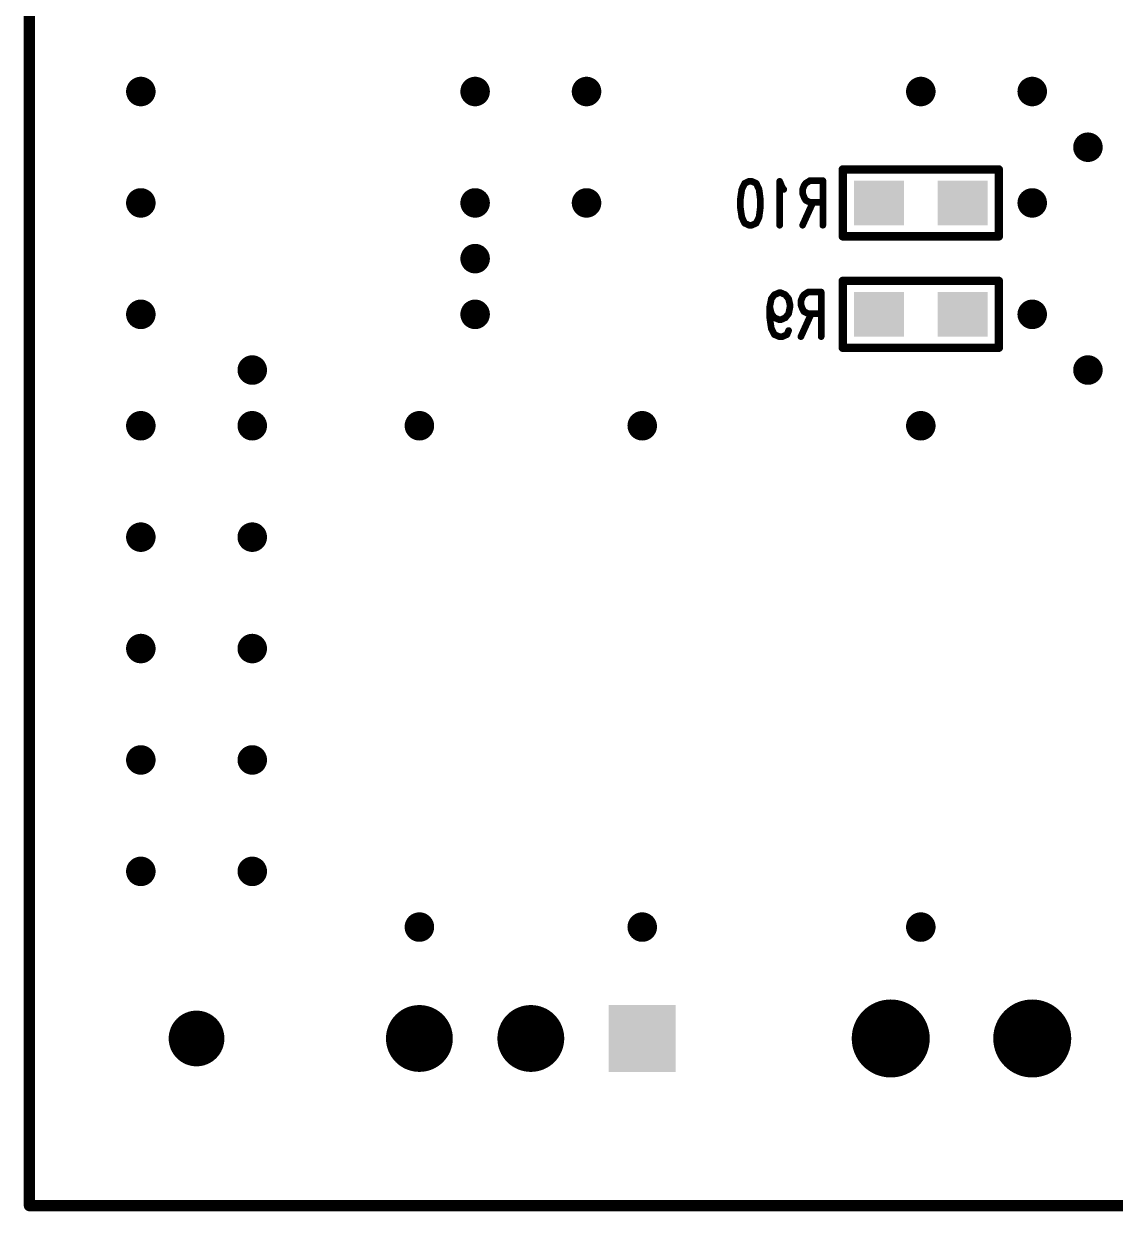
# Model space of a CAD drawing. Extents: x -0.1 to 57.1, y -0.1 to 42.5.
# Drawn here: x -0.1 to 19.49, y -0.1 to 21.22 of the extents above; entities that cross this region are included whole.
import ezdxf

# ---------------------------------------------------------------- set-up
doc = ezdxf.new("R2010")
doc.units = 0
doc.header["$MEASUREMENT"] = 0
doc.layers.get('0').update_dxf_attribs({"linetype": 'CONTINUOUS'})
doc.layers.add('03_ASSY2_GBR', color=2, linetype='CONTINUOUS')

# ---------------------------------------------------------------- blocks, each defined once
blk = doc.blocks.new('ROUND_18')
at = {"const_width": 0.7}
blk.add_lwpolyline([(-0.35, 0, 1), (0.35, 0, 1)], format="xyb", close=True, dxfattribs=at)
blk = doc.blocks.new('ROUND_131')
at = {"const_width": 0.6}
blk.add_lwpolyline([(-0.3, 0, 1), (0.3, 0, 1)], format="xyb", close=True, dxfattribs=at)
blk = doc.blocks.new('SQUARE_132')
blk.add_solid([(0.6, 0.6), (0.6, -0.6), (-0.6, 0.6), (-0.6, -0.6)])
blk = doc.blocks.new('RECTANGLE_139')
blk.add_solid([(0.45, 0.4), (0.45, -0.4), (-0.45, 0.4), (-0.45, -0.4)])
blk = doc.blocks.new('ROUND_181')
at = {"const_width": 0.5}
blk.add_lwpolyline([(-0.25, 0, 1), (0.25, 0, 1)], format="xyb", close=True, dxfattribs=at)
blk = doc.blocks.new('ROUND_182')
at = {"const_width": 0.265}
blk.add_lwpolyline([(-0.1325, 0, 1), (0.1325, 0, 1)], format="xyb", close=True, dxfattribs=at)
blk = doc.blocks.new('ROUND_1')
at = {"const_width": 0.1016}
blk.add_lwpolyline([(-0.0508, 0, 1), (0.0508, 0, 1)], format="xyb", close=True, dxfattribs=at)
blk = doc.blocks.new('ROUND_4')
at = {"const_width": 0.06}
blk.add_lwpolyline([(-0.03, 0, 1), (0.03, 0, 1)], format="xyb", close=True, dxfattribs=at)
blk = doc.blocks.new('ROUND_3')
at = {"const_width": 0.0762}
blk.add_lwpolyline([(-0.0381, 0, 1), (0.0381, 0, 1)], format="xyb", close=True, dxfattribs=at)

msp = doc.modelspace()

# ---------------------------------------------------------------- linework, layer by layer
at = {"layer": '03_ASSY2_GBR'}
for points, const_width in [([(0, 35), (0, 0)], 0.2032), ([(17.4, 18.6), (14.6, 18.6)], 0.1524), ([(14.6, 18.6), (14.6, 17.4)], 0.1524), ([(17.4, 17.4), (17.4, 18.6)], 0.1524), ([(12.787, 18.242), (12.838, 18.352)], 0.12), ([(12.838, 18.352), (12.915, 18.388)], 0.12), ([(12.915, 18.388), (12.965, 18.388)], 0.12), ([(12.965, 18.388), (13.046, 18.352)], 0.12), ([(13.046, 18.352), (13.097, 18.242)], 0.12), ([(13.511, 18.279), (13.467, 18.388)], 0.12), ([(13.467, 18.388), (13.467, 17.6)], 0.12), ([(13.54, 18.242), (13.511, 18.279)], 0.12), ([(13.907, 18.315), (13.878, 18.242)], 0.12), ([(13.933, 18.352), (13.907, 18.315)], 0.12), ([(14.009, 18.4), (13.933, 18.352)], 0.12), ([(14.242, 18.4), (14.009, 18.4)], 0.12), ([(14.242, 17.6), (14.242, 18.4)], 0.12), ([(12.758, 18.048), (12.787, 18.242)], 0.12), ([(13.097, 18.242), (13.122, 18.048)], 0.12), ([(13.878, 18.242), (13.878, 18.17)], 0.12), ([(13.878, 18.17), (13.907, 18.097)], 0.12), ([(13.907, 18.097), (13.933, 18.048)], 0.12), ([(12.758, 17.939), (12.758, 18.048)], 0.12), ([(12.787, 17.745), (12.758, 17.939)], 0.12), ([(13.122, 17.939), (13.097, 17.745)], 0.12), ([(13.122, 18.048), (13.122, 17.939)], 0.12), ([(14.064, 18.012), (13.878, 17.6)], 0.12), ([(13.933, 18.048), (14.009, 18.012)], 0.12), ([(14.009, 18.012), (14.242, 18.012)], 0.12), ([(12.838, 17.636), (12.787, 17.745)], 0.12), ([(12.915, 17.6), (12.838, 17.636)], 0.12), ([(13.046, 17.636), (12.965, 17.6)], 0.12), ([(13.097, 17.745), (13.046, 17.636)], 0.12), ([(12.965, 17.6), (12.915, 17.6)], 0.12), ([(14.6, 17.4), (17.4, 17.4)], 0.1524), ([(17.4, 16.6), (14.6, 16.6)], 0.1524), ([(14.6, 16.6), (14.6, 15.4)], 0.1524), ([(17.4, 15.4), (17.4, 16.6)], 0.1524), ([(13.459, 16.388), (13.372, 16.352)], 0.12), ([(13.485, 16.388), (13.459, 16.388)], 0.12), ([(13.568, 16.352), (13.485, 16.388)], 0.12), ([(13.979, 16.4), (13.903, 16.352)], 0.12), ([(14.212, 16.4), (13.979, 16.4)], 0.12), ([(14.212, 15.6), (14.212, 16.4)], 0.12), ([(13.317, 16.279), (13.288, 16.133)], 0.12), ([(13.372, 16.352), (13.317, 16.279)], 0.12), ([(13.627, 16.279), (13.568, 16.352)], 0.12), ([(13.652, 16.17), (13.627, 16.279)], 0.12), ([(13.652, 16.133), (13.652, 16.17)], 0.12), ([(13.877, 16.315), (13.848, 16.242)], 0.12), ([(13.848, 16.242), (13.848, 16.17)], 0.12), ([(13.848, 16.17), (13.877, 16.097)], 0.12), ([(13.903, 16.352), (13.877, 16.315)], 0.12), ([(13.288, 16.133), (13.317, 16.012)], 0.12), ([(13.288, 16.133), (13.288, 15.939)], 0.12), ([(13.288, 15.939), (13.317, 15.745)], 0.12), ([(13.317, 16.012), (13.372, 15.939)], 0.12), ([(13.372, 15.939), (13.459, 15.903)], 0.12), ([(13.485, 15.903), (13.568, 15.939)], 0.12), ([(13.568, 15.939), (13.627, 16.012)], 0.12), ([(13.627, 16.012), (13.652, 16.133)], 0.12), ([(14.034, 16.012), (13.848, 15.6)], 0.12), ([(13.877, 16.097), (13.903, 16.048)], 0.12), ([(13.903, 16.048), (13.979, 16.012)], 0.12), ([(13.979, 16.012), (14.212, 16.012)], 0.12), ([(13.317, 15.745), (13.372, 15.636)], 0.12), ([(13.459, 15.903), (13.485, 15.903)], 0.12), ([(13.372, 15.636), (13.459, 15.6)], 0.12), ([(13.459, 15.6), (13.514, 15.6)], 0.12), ([(13.514, 15.6), (13.597, 15.636)], 0.12), ([(13.597, 15.636), (13.627, 15.709)], 0.12), ([(14.6, 15.4), (17.4, 15.4)], 0.1524), ([(0, 0), (57, 0)], 0.2032)]:
    msp.add_lwpolyline(points, dxfattribs=dict(at, const_width=const_width))

# ---------------------------------------------------------------- block references
for name, p in [('ROUND_182', (2, 20)), ('ROUND_182', (8, 20)), ('ROUND_182', (10, 20)), ('ROUND_182', (16, 20)), ('ROUND_182', (18, 20)), ('ROUND_182', (19, 19)), ('ROUND_3', (14.6, 18.6)), ('ROUND_3', (14.6, 18.6)), ('ROUND_3', (17.4, 18.6)), ('ROUND_4', (12.838, 18.352)), ('ROUND_4', (12.915, 18.388)), ('ROUND_4', (12.965, 18.388)), ('ROUND_4', (12.965, 18.388)), ('ROUND_4', (13.046, 18.352)), ('ROUND_4', (13.467, 18.388)), ('ROUND_4', (13.511, 18.279)), ('ROUND_4', (13.907, 18.315)), ('ROUND_4', (13.933, 18.352)), ('ROUND_4', (14.009, 18.4)), ('ROUND_4', (14.242, 18.4)), ('RECTANGLE_139', (15.25, 18)), ('RECTANGLE_139', (16.75, 18)), ('ROUND_182', (2, 18)), ('ROUND_182', (8, 18)), ('ROUND_182', (10, 18)), ('ROUND_4', (12.787, 18.242)), ('ROUND_4', (13.097, 18.242)), ('ROUND_4', (13.54, 18.242)), ('ROUND_4', (13.878, 18.242)), ('ROUND_4', (13.878, 18.17)), ('ROUND_4', (13.907, 18.097)), ('ROUND_182', (18, 18)), ('ROUND_4', (12.758, 18.048)), ('ROUND_4', (12.758, 17.939)), ('ROUND_4', (13.122, 18.048)), ('ROUND_4', (13.122, 17.939)), ('ROUND_4', (13.933, 18.048)), ('ROUND_4', (14.009, 18.012)), ('ROUND_4', (14.064, 18.012)), ('ROUND_4', (14.242, 18.012)), ('ROUND_4', (12.787, 17.745)), ('ROUND_4', (12.838, 17.636)), ('ROUND_4', (13.046, 17.636)), ('ROUND_4', (13.097, 17.745)), ('ROUND_4', (12.915, 17.6)), ('ROUND_4', (12.965, 17.6)), ('ROUND_4', (13.467, 17.6)), ('ROUND_4', (13.878, 17.6)), ('ROUND_4', (14.242, 17.6)), ('ROUND_3', (14.6, 17.4)), ('ROUND_3', (14.6, 17.4)), ('ROUND_3', (17.4, 17.4)), ('ROUND_182', (8, 17)), ('ROUND_3', (14.6, 16.6)), ('ROUND_3', (14.6, 16.6)), ('ROUND_3', (17.4, 16.6)), ('ROUND_4', (13.459, 16.388)), ('ROUND_4', (13.485, 16.388)), ('ROUND_4', (13.979, 16.4)), ('ROUND_4', (14.212, 16.4)), ('ROUND_182', (2, 16)), ('ROUND_182', (8, 16)), ('ROUND_4', (13.317, 16.279)), ('ROUND_4', (13.372, 16.352)), ('ROUND_4', (13.568, 16.352)), ('ROUND_4', (13.627, 16.279)), ('ROUND_4', (13.652, 16.17)), ('ROUND_4', (13.848, 16.242)), ('ROUND_4', (13.848, 16.17)), ('ROUND_4', (13.877, 16.315)), ('ROUND_4', (13.903, 16.352)), ('RECTANGLE_139', (15.25, 16)), ('RECTANGLE_139', (16.75, 16)), ('ROUND_182', (18, 16)), ('ROUND_4', (13.288, 16.133)), ('ROUND_4', (13.288, 16.133)), ('ROUND_4', (13.288, 15.939)), ('ROUND_4', (13.317, 16.012)), ('ROUND_4', (13.372, 15.939)), ('ROUND_4', (13.568, 15.939)), ('ROUND_4', (13.627, 16.012)), ('ROUND_4', (13.652, 16.133)), ('ROUND_4', (13.877, 16.097)), ('ROUND_4', (13.903, 16.048)), ('ROUND_4', (13.979, 16.012)), ('ROUND_4', (14.034, 16.012)), ('ROUND_4', (14.212, 16.012)), ('ROUND_4', (13.317, 15.745)), ('ROUND_4', (13.459, 15.903)), ('ROUND_4', (13.485, 15.903)), ('ROUND_4', (13.372, 15.636)), ('ROUND_4', (13.459, 15.6)), ('ROUND_4', (13.514, 15.6)), ('ROUND_4', (13.597, 15.636)), ('ROUND_4', (13.627, 15.709)), ('ROUND_4', (13.848, 15.6)), ('ROUND_4', (14.212, 15.6)), ('ROUND_3', (14.6, 15.4)), ('ROUND_3', (14.6, 15.4)), ('ROUND_3', (17.4, 15.4)), ('ROUND_182', (4, 15)), ('ROUND_182', (19, 15)), ('ROUND_182', (2, 14)), ('ROUND_182', (4, 14)), ('ROUND_182', (7, 14)), ('ROUND_182', (11, 14)), ('ROUND_182', (16, 14)), ('ROUND_182', (2, 12)), ('ROUND_182', (4, 12)), ('ROUND_182', (2, 10)), ('ROUND_182', (4, 10)), ('ROUND_182', (2, 8)), ('ROUND_182', (4, 8)), ('ROUND_182', (2, 6)), ('ROUND_182', (4, 6)), ('ROUND_182', (7, 5)), ('ROUND_182', (11, 5)), ('ROUND_182', (16, 5)), ('ROUND_18', (15.46, 3)), ('ROUND_18', (18, 3)), ('ROUND_181', (3, 3)), ('ROUND_131', (7, 3)), ('ROUND_131', (9, 3)), ('SQUARE_132', (11, 3)), ('ROUND_1', (0, 0)), ('ROUND_1', (0, 0))]:
    msp.add_blockref(name, p, dxfattribs=at)

doc.saveas('drawing.dxf')
